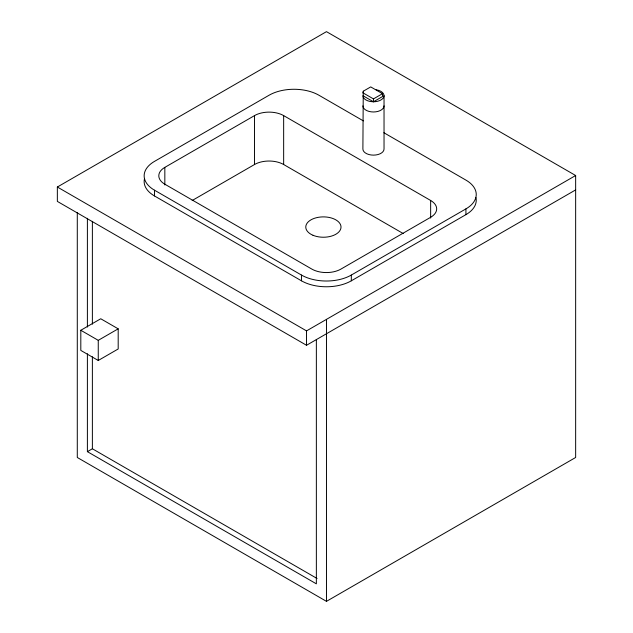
<?xml version="1.0" encoding="UTF-8"?>
<svg xmlns="http://www.w3.org/2000/svg" width="633" height="633" viewBox="0 0 633 633"><rect width="100%" height="100%" fill="white"/><g stroke="black" fill="none" stroke-linecap="round" stroke-linejoin="round"><path stroke-width="0.95" d="M384.033 95.678L384.033 149.032A10.571 6.101 0 0 1 373.462 155.132A10.571 6.101 0 0 1 362.891 149.032L363.255 91.215L370.724 86.903L382.49 93.692L382.49 96.572L373.462 101.778L362.891 95.678A10.571 6.101 0 0 0 372.544 101.755A10.571 6.101 0 0 0 383.875 96.738A10.571 6.101 0 0 0 376.2 89.783M575.65 189.9L306.53 345.27L57.35 201.405L57.35 187.02L326.47 31.65L575.65 175.515L575.65 457.485L326.47 601.35L77.289 457.485L77.289 212.609M164.833 184.986L164.833 167.381L254.513 115.61A20.604 11.9 0 0 1 283.655 115.61L430.646 200.471L430.646 218.076M192.163 200.519L254.513 164.517A20.604 11.9 0 0 1 283.655 164.517L403.292 233.593M362.891 92.798L373.462 98.898L382.49 93.692M80.81 330.268L100.75 318.763L118.189 328.828L118.189 348.973L98.257 360.478L80.81 350.413L80.81 330.268L98.257 340.34L118.189 328.828M363.374 120.895L318.929 95.235A35.258 20.359 0 0 0 269.072 95.235L154.476 161.399A35.258 20.359 0 0 0 154.476 190.185L301.458 275.054A35.258 20.359 0 0 0 351.323 275.054L465.92 208.89A35.258 20.359 0 0 0 465.92 180.104L383.883 132.732M144.451 178.894A35.258 20.359 0 0 0 154.476 195.945L301.458 280.807A35.258 20.359 0 0 0 351.323 280.807L465.92 214.642A35.258 20.359 0 0 0 475.945 197.591M87.394 353.752L87.394 451.653L92.378 448.773L317.07 578.499M57.35 187.02L306.53 330.885L575.65 175.515M87.394 451.653L316.358 583.84L316.358 339.597M465.92 208.89L465.92 214.642M373.462 98.898L373.462 101.778M363.255 91.215L363.255 93.138M351.323 275.054L351.323 280.807M326.47 319.372L326.47 601.35M306.53 330.885L306.53 345.27M301.458 275.054L301.458 280.807M283.655 115.61L283.655 164.517M254.513 115.61L254.513 164.517M154.476 190.185L154.476 195.945M98.257 340.34L98.257 360.478M92.378 221.344L92.378 324.183M92.378 356.814L92.378 448.773M87.394 218.282L87.394 327.055M164.833 167.381A20.604 11.9 0 0 0 164.833 184.203L311.824 269.072A20.604 11.9 0 0 0 340.965 269.072L430.646 217.293A20.604 11.9 0 0 0 430.646 200.471M384.033 105.869A10.571 6.101 0 0 1 373.462 111.978A10.571 6.101 0 0 1 362.891 105.869M313.026 235.286A17.621 10.175 0 0 0 340.918 228.133A17.621 10.175 0 0 0 316.247 217.76A17.621 10.175 0 0 0 313.026 235.286"/></g></svg>
